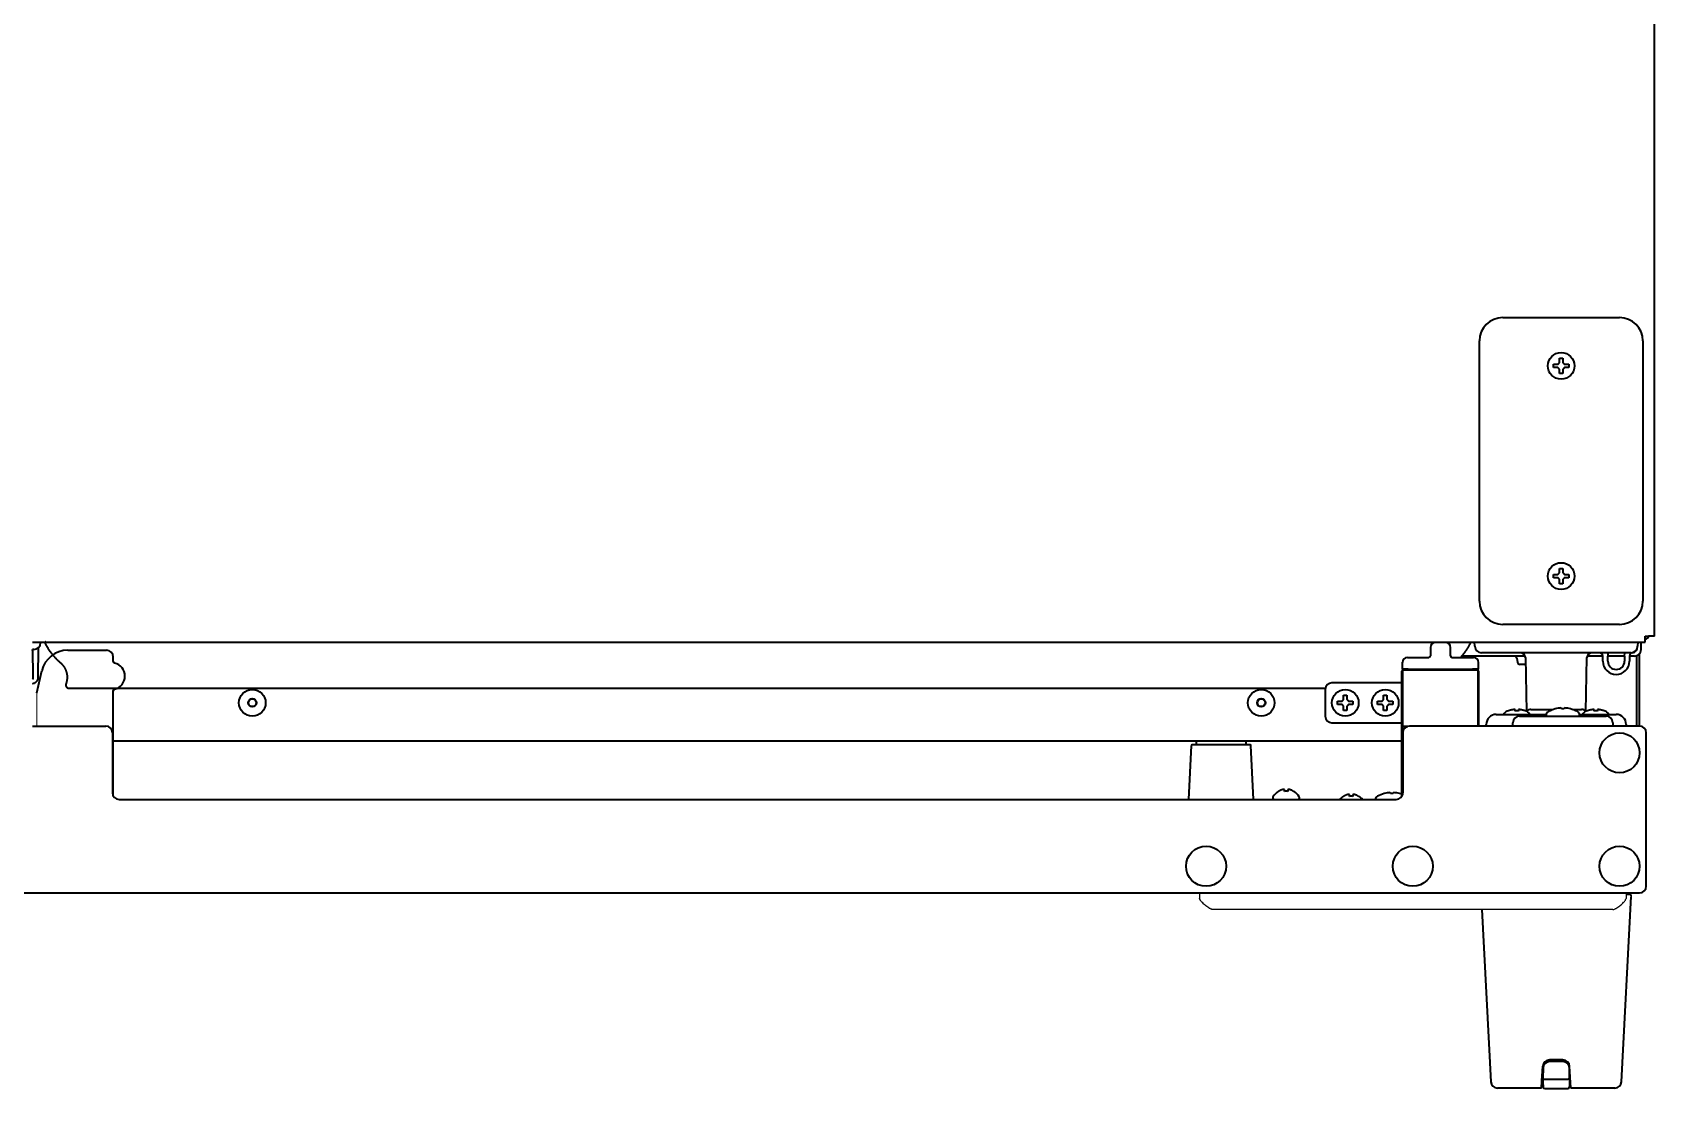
# Model space of a CAD drawing. Extents: x 6569 to 10251, y -294 to 3435.
# Drawn here: x 8585.6 to 9072.1, y 89.4 to 406 of the extents above; entities that cross this region are included whole.
import ezdxf

# ---------------------------------------------------------------- set-up
doc = ezdxf.new("R2010")
doc.units = 0
doc.header["$LTSCALE"] = 5
doc.layers.get('0').update_dxf_attribs({"linetype": 'CONTINUOUS', "lineweight": 0})
doc.layers.add('1', color=7, linetype='CONTINUOUS', true_color=0xffffff)
doc.layers.add('GEOM', color=7, linetype='CONTINUOUS')

msp = doc.modelspace()

# ---------------------------------------------------------------- linework, layer by layer
msp.add_line((8586.87, 208.03), (8586.87, 198.03))
at = {"layer": '1', "color": 7, "linetype": 'Continuous', "lineweight": 35}
for p, q in [((9072.06, 225.02), (9072.06, 1018.93)), ((9026.56, 320.53), (9061.57, 320.53)), ((9019.56, 235.52), (9019.56, 313.53)), ((9068.56, 313.53), (9068.56, 235.52)), ((9041.76, 306.03), (9041.76, 306.53)), ((9046.36, 306.53), (9046.36, 306.03)), ((9041.76, 305.53), (9041.76, 306.03)), ((9046.36, 306.03), (9046.36, 305.53)), ((9041.76, 243.03), (9041.76, 243.53)), ((9046.36, 243.53), (9046.36, 243.03)), ((9041.76, 242.53), (9041.76, 243.03)), ((9046.36, 243.03), (9046.36, 242.53)), ((9061.57, 228.53), (9026.56, 228.53)), ((9069.26, 225.02), (9070.26, 225.02)), ((9069.26, 223.22), (9069.26, 225.02)), ((9072.06, 225.02), (9070.26, 225.02)), ((8585.57, 223.22), (9069.26, 223.22)), ((8586.03, 221.03), (8585.61, 221.03)), ((8587.29, 221.47), (8587.21, 212.65)), ((8588.04, 223.22), (8588.03, 222.96)), ((8596.18, 220.78), (8607.81, 220.78)), ((9004.86, 221.66), (9004.86, 219.15)), ((9009.36, 223.15), (9006.36, 223.15)), ((9010.86, 219.15), (9010.86, 221.66)), ((9019.12, 219.03), (9014.12, 219.03)), ((9018.14, 221.96), (9018.09, 223.22)), ((9033.25, 219.03), (9019.12, 219.03)), ((9025.13, 220.03), (9020.14, 220.03)), ((9060, 220.03), (9025.13, 220.03)), ((9056.54, 219.03), (9051.88, 219.03)), ((9056.56, 217.46), (9056.54, 219.04)), ((9058.02, 220.03), (9058.04, 219.03)), ((9061.01, 219.03), (9058.04, 219.03)), ((9058.06, 217.48), (9058.04, 219.03)), ((9064.99, 220.03), (9060, 220.03)), ((9063.09, 219.03), (9061.01, 219.03)), ((9063.09, 219.03), (9063.06, 217.48)), ((9063.09, 219.03), (9063.11, 220.03)), ((9064.59, 219.04), (9064.56, 217.46)), ((9066.01, 219.03), (9064.59, 219.03)), ((9066.76, 198.03), (9066.76, 219.17)), ((9067.04, 223.22), (9066.99, 221.96)), ((9067.56, 198.03), (9067.56, 219.76)), ((9068.01, 220.99), (9068.05, 223.22)), ((8586.87, 208.03), (8588.38, 214.58)), ((8609.81, 217.41), (8609.81, 218.78)), ((8996.31, 177.06), (8996.31, 214.53)), ((8996.44, 214.53), (8996.44, 177.33)), ((8996.49, 215.15), (8996.49, 217.16)), ((8996.49, 215.15), (8996.63, 215.15)), ((8998.13, 215.15), (8996.63, 215.15)), ((9018.94, 214.78), (8996.69, 214.78)), ((8996.81, 215.03), (9001.31, 215.03)), ((8997.99, 218.65), (9004.36, 218.65)), ((8998.13, 215.15), (9017.6, 215.15)), ((9011.36, 218.65), (9017.74, 218.65)), ((9013.9, 215.03), (9018.81, 215.03)), ((9019, 215.13), (9017.5, 215.13)), ((9017.51, 215.03), (9017.51, 215.13)), ((9019.1, 215.15), (9017.6, 215.15)), ((9019, 215.13), (9019.19, 215.13)), ((9019.1, 215.15), (9019.24, 215.15)), ((9019.19, 215.13), (9019.19, 215.15)), ((9019.19, 198.03), (9019.19, 214.53)), ((9019.24, 215.15), (9019.24, 217.16)), ((9019.31, 214.53), (9019.31, 198.03)), ((9030.73, 218.41), (9030.96, 217.15)), ((9033.42, 216.53), (9031.69, 216.53)), ((9033.26, 216.53), (9033.43, 216.35)), ((9033.33, 218.59), (9033.67, 202.46)), ((9051.45, 202.46), (9051.79, 218.59)), ((8596.56, 209.39), (8633.56, 209.39)), ((8633.56, 209.39), (8972.56, 209.39)), ((8972.56, 209.39), (8973.35, 209.39)), ((8996.31, 211.02), (8975.31, 211.02)), ((8609.81, 177.06), (8609.81, 208.64)), ((8973.31, 209.02), (8973.31, 201.02)), ((8977.01, 205.02), (8977.01, 205.52)), ((8977.01, 204.52), (8977.01, 205.02)), ((8981.61, 205.52), (8981.61, 205.02)), ((8981.61, 205.02), (8981.61, 204.52)), ((8989.01, 205.02), (8989.01, 205.52)), ((8989.01, 204.52), (8989.01, 205.02)), ((8993.61, 205.52), (8993.61, 205.02)), ((8993.61, 205.02), (8993.61, 204.52)), ((9024.57, 201.53), (9029.57, 201.53)), ((9028.22, 202.62), (9028.22, 202.64)), ((9029.57, 201.53), (9039.58, 201.53)), ((9031.58, 201.03), (9057.55, 201.03)), ((9033.22, 202.64), (9033.22, 202.62)), ((9034.96, 203.03), (9041.59, 203.03)), ((9039.56, 201.32), (9039.56, 201.03)), ((9042.26, 203.22), (9042.26, 203.23)), ((9046.86, 203.22), (9046.86, 203.23)), ((9047.54, 203.03), (9050.17, 203.03)), ((9049.55, 201.53), (9055.56, 201.53)), ((9049.56, 201.03), (9049.56, 201.32)), ((9051.91, 202.62), (9051.91, 202.64)), ((9055.56, 201.53), (9060.56, 201.53)), ((9056.91, 202.64), (9056.91, 202.62)), ((8585.56, 198.03), (8607.56, 198.03)), ((8609.56, 196.03), (8609.56, 178.03)), ((8975.31, 199.02), (8996.31, 199.02)), ((8996.56, 196.03), (8996.56, 178.03)), ((8996.72, 198.03), (8996.74, 198.03)), ((8996.74, 198.03), (8997.49, 198.03)), ((9067.56, 198.03), (8998.56, 198.03)), ((9021.56, 198.03), (9021.57, 198.57)), ((9029.56, 198.03), (9029.58, 199.06)), ((9059.55, 199.06), (9059.56, 198.03)), ((9063.56, 198.57), (9063.56, 198.03)), ((9069.56, 150.03), (9069.56, 196.03)), ((8609.82, 193.61), (8996.31, 193.61)), ((8933.1, 192.19), (8932.32, 176.03)), ((8950.78, 192.43), (8933.35, 192.43)), ((8934.56, 193.61), (8934.56, 192.43)), ((8949.56, 192.43), (8949.56, 193.61)), ((8951.81, 176.03), (8951.03, 192.19)), ((8611.56, 176.03), (8994.56, 176.03)), ((8957.56, 176.63), (8957.56, 176.43)), ((8959.26, 178.47), (8959.26, 178.5)), ((8963.86, 178.5), (8963.86, 178.47)), ((8965.56, 176.43), (8965.56, 176.63)), ((8978.76, 176.97), (8978.76, 177)), ((8983.36, 177), (8983.36, 176.97)), ((8991.01, 177.82), (8991.01, 177.83)), ((8995.61, 177.82), (8995.61, 177.83)), ((8538.56, 148.03), (9067.56, 148.03)), ((9062.16, 91.42), (9065.08, 147)), ((9063.58, 147.63), (9064.58, 147.63)), ((9020.26, 143.03), (9022.97, 91.42)), ((9044.6, 97.98), (9040.52, 97.98)), ((9044.51, 97.48), (9040.62, 97.48)), ((9038.3, 91.64), (9038.53, 96.08)), ((9038.62, 95.51), (9038.56, 92.48)), ((9038.56, 92.46), (9038.56, 92.48)), ((9046.56, 92.48), (9046.51, 95.51)), ((9046.56, 92.48), (9046.56, 92.46)), ((9046.94, 89.53), (9046.6, 96.08)), ((9030.31, 89.53), (9024.96, 89.53)), ((9038.18, 89.53), (9030.31, 89.53)), ((9038.18, 89.53), (9038.3, 91.64)), ((9038.57, 92.43), (9038.56, 92.38)), ((9038.56, 92.36), (9038.56, 92.38)), ((9038.56, 92.36), (9038.58, 91.24)), ((9038.58, 91.24), (9038.61, 89.87)), ((9046.06, 92.13), (9039.06, 92.13)), ((9039.11, 89.38), (9046.02, 89.38)), ((9046.54, 91.24), (9046.52, 89.87)), ((9046.56, 92.36), (9046.54, 91.24)), ((9046.56, 92.38), (9046.56, 92.43)), ((9046.56, 92.38), (9046.56, 92.36)), ((9054.82, 89.53), (9046.94, 89.53)), ((9060.17, 89.53), (9054.82, 89.53))]:
    msp.add_line(p, q, dxfattribs=at)
for centre, radius in [((9044.06, 306.03), 4), ((9044.06, 243.03), 4), ((8651.51, 205.02), 4), ((8651.51, 205.02), 1.25), ((8651.51, 205.02), 1.15), ((8954.11, 205.02), 4), ((8954.11, 205.02), 1.25), ((8954.11, 205.02), 1.15), ((8979.31, 205.02), 4), ((8991.31, 205.02), 4), ((9061.56, 190.03), 6), ((8937.56, 156.03), 6), ((8999.56, 156.03), 6), ((9061.56, 156.03), 6)]:
    msp.add_circle(centre, radius, dxfattribs=at)
for centre, radius, start, end in [((9068.76, 225.83), 1, 300.0012, 306.6343), ((9068.76, 225.83), 1.8, 286.1284, 333.5232), ((8586.03, 223.03), 2, 270, 358), ((9020.14, 222.03), 2, 182, 270), ((9029.99, 218.28), 0.75, 10, 90), ((9031.84, 218.53), 1.5, 2.5, 90), ((9053.29, 218.53), 1.5, 90, 177.5), ((9055.54, 219.03), 1, 1, 90), ((9065.59, 219.03), 1, 101.5393, 179), ((9064.99, 222.03), 2, 270, 358), ((9064.99, 221.97), 2, 281.5393, 358), ((9066.01, 221.03), 2, 270, 359), ((8609.31, 213.03), 4, 282.8113, 77.1887), ((9031.69, 217.28), 0.75, 190, 270), ((9060.56, 217.53), 4, 181, 359), ((9060.56, 217.53), 2.5, 181, 359), ((8975.31, 209.02), 2, 90, 180), ((8975.31, 201.02), 2, 180, 270), ((9024.57, 198.53), 3, 90, 179.25), ((9028.22, 201.02), 1.5, 114.7199, 160.3661), ((9030.52, 196.03), 7, 109.1821, 114.7199), ((9031.58, 199.03), 2, 90, 179), ((9030.72, 195.46), 7.18, 86.0067, 93.9933), ((9030.92, 196.03), 7, 65.2801, 70.8179), ((9034.96, 201.53), 1.5, 90, 143.1881), ((9033.22, 201.02), 1.5, 19.6339, 65.2801), ((9040.81, 201.32), 1.25, 118.6021, 180), ((9044.56, 194.44), 9.08, 104.6676, 118.6021), ((9044.56, 194.44), 8.79, 87.391, 92.609), ((9044.56, 194.44), 9.08, 61.3979, 75.3324), ((9048.31, 201.32), 1.25, 0, 61.3979), ((9050.17, 201.53), 1.5, 36.8119, 90), ((9051.91, 201.02), 1.5, 114.7199, 160.3661), ((9054.21, 196.03), 7, 109.1821, 114.7199), ((9054.41, 195.46), 7.18, 86.0067, 93.9933), ((9054.61, 196.03), 7, 65.2801, 70.8179), ((9056.91, 201.02), 1.5, 19.6339, 65.2801), ((9057.55, 199.03), 2, 1, 90), ((9060.56, 198.53), 3, 0.75, 90), ((8607.56, 196.03), 2, 0, 90), ((8998.56, 196.03), 2, 90, 180), ((9067.56, 196.03), 2, 0, 90), ((8933.35, 192.18), 0.25, 90, 177.5), ((8950.78, 192.18), 0.25, 2.5, 90), ((8611.56, 178.03), 2, 180, 270), ((8957.96, 176.63), 0.4, 149.6988, 180), ((8957.96, 176.43), 0.4, 180, 270), ((8961.76, 174.41), 4.8, 121.3727, 149.6988), ((8961.37, 174.41), 4.8, 30.3012, 58.6273), ((8965.16, 176.43), 0.4, 270, 0), ((8965.16, 176.63), 0.4, 0, 30.3012), ((8981.26, 172.91), 4.8, 121.3727, 139.4581), ((8980.87, 172.91), 4.8, 40.5419, 58.6273), ((8989.56, 175.92), 1.25, 118.6021, 175.1381), ((8993.31, 169.04), 9.08, 104.6676, 118.6021), ((8993.31, 169.04), 8.79, 87.391, 92.609), ((8994.56, 178.03), 2, 270, 0), ((8993.31, 169.04), 9.08, 70.7144, 75.3324), ((9064.58, 147.13), 0.5, 357, 90), ((9064.58, 147.03), 0.5, 357, 5.2976), ((9067.56, 150.03), 2, 270, 0), ((9040.52, 95.98), 2, 90, 177), ((9040.62, 95.48), 2, 90, 179), ((9044.51, 95.48), 2, 1, 90), ((9044.6, 95.98), 2, 3, 90), ((9024.96, 91.53), 2, 183, 270), ((9039.11, 89.88), 0.5, 181, 270), ((9046.02, 89.88), 0.5, 270, 359), ((9060.17, 91.53), 2, 270, 357)]:
    msp.add_arc(centre, radius, start, end, dxfattribs=at)
for centre, major_axis, ratio, start_param, end_param in [((9026.57, 313.52), (-4.96, 4.96), 0.998783, -0.784789, 0.784789), ((9061.56, 313.52), (4.96, 4.96), 0.998783, 5.498396, 7.067974), ((9026.57, 235.53), (4.96, 4.96), 0.998783, 2.356803, 3.926382), ((9061.56, 235.53), (-4.96, 4.96), 0.998783, 2.356803, 3.926382), ((8583.31, -4.91), (2, 228.93), 0.008731, -0.316297, -0.16199), ((8596.18, 212.78), (-5.66, 5.66), 0.999924, -0.78536, 0.558565), ((8607.81, 218.78), (1.41, 1.41), 0.999924, 5.497825, 7.068545), ((9004.36, 219.15), (-0.354, 0.354), 0.999848, 2.35629, 3.926896), ((9006.36, 221.65), (-1.06, 1.06), 0.999848, -0.785303, 0.785303), ((9009.36, 221.65), (1.06, 1.06), 0.999848, 5.497882, 7.068488), ((9011.36, 219.15), (0.354, 0.354), 0.999848, 2.35629, 3.926896), ((8610.31, 217.41), (-0.488, 0.111), 0.99996, 0.223593, 1.570257), ((8610.31, 217.41), (0.111, 0.488), 0.99996, 1.794388, 3.141593), ((8996.81, 214.53), (-0.354, 0.354), 0.999924, -0.78536, 0.78536), ((8996.69, 214.53), (-0.177, 0.177), 0.999695, -0.785246, 0.785246), ((8997.99, 217.15), (-1.06, 1.06), 0.999848, -0.785303, 0.785303), ((9017.74, 217.15), (1.06, 1.06), 0.999848, 5.497882, 7.068488), ((9018.81, 214.53), (0.354, 0.354), 0.999924, 5.497825, 7.068545), ((9018.94, 214.53), (0.177, 0.177), 0.999695, 5.497939, 7.068431), ((8585.21, 212.65), (0.622, 0), 0.999962, -0.966563, 0.017944), ((8610.31, 208.64), (-0.111, 0.488), 0.99996, 0.000009, 1.347213), ((9044.49, 194.44), (0, 9.06), 0.993151, 0.058074, 0.249579), ((9043.9, 194.44), (0, 9.06), 0.116841, -0.249579, -0.058074), ((9045.23, 194.44), (0, 9.06), 0.116841, 0.058074, 0.249579), ((9044.64, 194.44), (0, 9.06), 0.993151, -0.249579, -0.058074), ((8993.24, 169.04), (0, 9.06), 0.993151, 0.058074, 0.249579), ((8992.65, 169.04), (0, 9.06), 0.116841, -0.249579, -0.058074), ((8993.98, 169.04), (0, 9.06), 0.116841, 0.058074, 0.249579), ((8993.39, 169.04), (0, 9.06), 0.993151, -0.249579, -0.058074)]:
    msp.add_ellipse(centre, major_axis=major_axis, ratio=ratio, start_param=start_param, end_param=end_param, dxfattribs=at)
for points, knots in [([(9041.76, 306.53), (9041.97, 306.53), (9042.18, 306.53), (9042.5, 306.53), (9042.61, 306.53), (9042.84, 306.53), (9042.95, 306.53), (9043.06, 306.53)], [0, 0, 0, 0, 0.5, 0.5, 0.75, 0.75, 1, 1, 1, 1]), ([(9044.56, 308.33), (9044.56, 308.12), (9044.56, 307.91), (9044.56, 307.59), (9044.56, 307.48), (9044.56, 307.25), (9044.56, 307.14), (9044.56, 307.03)], [0, 0, 0, 0, 0.5, 0.5, 0.75, 0.75, 1, 1, 1, 1]), ([(9043.56, 303.73), (9043.56, 303.93), (9043.56, 304.14), (9043.56, 304.46), (9043.56, 304.57), (9043.56, 304.8), (9043.56, 304.91), (9043.56, 305.03)], [0, 0, 0, 0, 0.5, 0.5, 0.75, 0.75, 1, 1, 1, 1]), ([(9046.36, 305.53), (9046.16, 305.53), (9045.95, 305.53), (9045.63, 305.53), (9045.52, 305.53), (9045.29, 305.53), (9045.18, 305.53), (9045.06, 305.53)], [0, 0, 0, 0, 0.5, 0.5, 0.75, 0.75, 1, 1, 1, 1]), ([(9041.76, 243.53), (9041.97, 243.53), (9042.18, 243.53), (9042.5, 243.53), (9042.61, 243.53), (9042.84, 243.53), (9042.95, 243.53), (9043.06, 243.53)], [0, 0, 0, 0, 0.5, 0.5, 0.75, 0.75, 1, 1, 1, 1]), ([(9044.56, 245.33), (9044.56, 245.12), (9044.56, 244.91), (9044.56, 244.59), (9044.56, 244.48), (9044.56, 244.25), (9044.56, 244.14), (9044.56, 244.03)], [0, 0, 0, 0, 0.5, 0.5, 0.75, 0.75, 1, 1, 1, 1]), ([(9043.56, 240.73), (9043.56, 240.93), (9043.56, 241.14), (9043.56, 241.46), (9043.56, 241.57), (9043.56, 241.8), (9043.56, 241.91), (9043.56, 242.03)], [0, 0, 0, 0, 0.5, 0.5, 0.75, 0.75, 1, 1, 1, 1]), ([(9046.36, 242.53), (9046.16, 242.53), (9045.95, 242.53), (9045.63, 242.53), (9045.52, 242.53), (9045.29, 242.53), (9045.18, 242.53), (9045.06, 242.53)], [0, 0, 0, 0, 0.5, 0.5, 0.75, 0.75, 1, 1, 1, 1]), ([(8587.21, 212.65), (8587.21, 212.65), (8587.21, 212.65), (8587.21, 212.65), (8587.21, 212.65), (8587.21, 212.65), (8587.21, 212.65), (8587.21, 212.65), (8587.21, 212.65), (8587.21, 212.65), (8587.21, 212.65), (8587.21, 212.64), (8587.21, 212.64), (8587.21, 212.63), (8587.21, 212.63), (8587.21, 212.61), (8587.21, 212.6), (8587.21, 212.57), (8587.21, 212.55), (8587.2, 212.49), (8587.2, 212.45), (8587.19, 212.37), (8587.18, 212.33), (8587.17, 212.26), (8587.15, 212.18), (8587.13, 212.1), (8587.11, 212.04), (8587.1, 212.03), (8587.09, 211.99), (8587.08, 211.97), (8587.05, 211.88), (8586.98, 211.73), (8586.9, 211.6), (8586.83, 211.5), (8586.81, 211.47), (8586.76, 211.41), (8586.74, 211.37), (8586.66, 211.29), (8586.54, 211.17), (8586.41, 211.06), (8586.32, 211.01), (8586.29, 210.99), (8586.27, 210.98), (8586.22, 210.94), (8586.19, 210.92), (8586.08, 210.87), (8585.94, 210.8), (8585.79, 210.75), (8585.69, 210.73), (8585.67, 210.72), (8585.63, 210.72), (8585.61, 210.71), (8585.58, 210.7), (8585.57, 210.7)], [0, 0, 0, 0, 0.000084, 0.000084, 0.000168, 0.000336, 0.000672, 0.000672, 0.001345, 0.001345, 0.002689, 0.002689, 0.005378, 0.005378, 0.010757, 0.010757, 0.021514, 0.021514, 0.043027, 0.043027, 0.086055, 0.086055, 0.129082, 0.129082, 0.17211, 0.215137, 0.215137, 0.236651, 0.236651, 0.258165, 0.258165, 0.34422, 0.430275, 0.430275, 0.473302, 0.473302, 0.51633, 0.51633, 0.602385, 0.68844, 0.709953, 0.709953, 0.731467, 0.731467, 0.774494, 0.774494, 0.860549, 0.946604, 0.946604, 0.968118, 0.968118, 0.989632, 1, 1, 1, 1]), ([(8609.81, 208.64), (8609.81, 208.67), (8609.82, 208.72), (8609.83, 208.78), (8609.85, 208.83), (8609.86, 208.86), (8609.89, 208.9), (8609.91, 208.93), (8609.94, 208.97), (8609.96, 208.99), (8610, 209.03), (8610.02, 209.05), (8610.07, 209.08), (8610.1, 209.09), (8610.14, 209.11), (8610.15, 209.11), (8610.18, 209.12), (8610.19, 209.12), (8610.2, 209.13)], [0, 0, 0, 0, 0.125, 0.25, 0.25, 0.375, 0.375, 0.5, 0.5, 0.625, 0.625, 0.75, 0.75, 0.875, 0.875, 0.9375, 0.9375, 1, 1, 1, 1]), ([(8977.01, 205.52), (8977.22, 205.52), (8977.43, 205.52), (8977.75, 205.52), (8977.86, 205.52), (8978.09, 205.52), (8978.2, 205.52), (8978.31, 205.52)], [0, 0, 0, 0, 0.5, 0.5, 0.75, 0.75, 1, 1, 1, 1]), ([(8979.81, 207.32), (8979.81, 207.12), (8979.81, 206.91), (8979.81, 206.58), (8979.81, 206.47), (8979.81, 206.25), (8979.81, 206.13), (8979.81, 206.02)], [0, 0, 0, 0, 0.5, 0.5, 0.75, 0.75, 1, 1, 1, 1]), ([(8981.61, 204.52), (8981.41, 204.52), (8981.2, 204.52), (8980.88, 204.52), (8980.77, 204.52), (8980.54, 204.52), (8980.43, 204.52), (8980.31, 204.52)], [0, 0, 0, 0, 0.5, 0.5, 0.75, 0.75, 1, 1, 1, 1]), ([(8989.01, 205.52), (8989.22, 205.52), (8989.43, 205.52), (8989.75, 205.52), (8989.86, 205.52), (8990.09, 205.52), (8990.2, 205.52), (8990.31, 205.52)], [0, 0, 0, 0, 0.5, 0.5, 0.75, 0.75, 1, 1, 1, 1]), ([(8991.81, 207.32), (8991.81, 207.12), (8991.81, 206.91), (8991.81, 206.58), (8991.81, 206.47), (8991.81, 206.25), (8991.81, 206.13), (8991.81, 206.02)], [0, 0, 0, 0, 0.5, 0.5, 0.75, 0.75, 1, 1, 1, 1]), ([(8993.61, 204.52), (8993.41, 204.52), (8993.2, 204.52), (8992.88, 204.52), (8992.77, 204.52), (8992.54, 204.52), (8992.43, 204.52), (8992.31, 204.52)], [0, 0, 0, 0, 0.5, 0.5, 0.75, 0.75, 1, 1, 1, 1]), ([(8978.81, 202.72), (8978.81, 202.92), (8978.81, 203.13), (8978.81, 203.46), (8978.81, 203.57), (8978.81, 203.79), (8978.81, 203.9), (8978.81, 204.02)], [0, 0, 0, 0, 0.5, 0.5, 0.75, 0.75, 1, 1, 1, 1]), ([(8990.81, 202.72), (8990.81, 202.92), (8990.81, 203.13), (8990.81, 203.46), (8990.81, 203.57), (8990.81, 203.79), (8990.81, 203.9), (8990.81, 204.02)], [0, 0, 0, 0, 0.5, 0.5, 0.75, 0.75, 1, 1, 1, 1]), ([(8997.49, 198.03), (8997.54, 198.03), (8997.64, 198.02), (8997.81, 197.98), (8997.95, 197.95), (8998.02, 197.92), (8998.03, 197.92)], [0, 0, 0, 0, 0.32263, 0.645259, 0.967889, 1, 1, 1, 1]), ([(8961.06, 178.47), (8961.06, 178.6), (8961.06, 178.7), (8961.06, 178.84), (8961.06, 178.88), (8961.06, 178.96), (8961.06, 178.99), (8961.06, 179.02)], [0, 0, 0, 0, 0.5, 0.5, 0.75, 0.75, 1, 1, 1, 1]), ([(8963.86, 178.47), (8963.66, 178.6), (8963.45, 178.7), (8963.13, 178.84), (8963.02, 178.88), (8962.79, 178.96), (8962.68, 178.99), (8962.56, 179.02)], [0, 0, 0, 0, 0.5, 0.5, 0.75, 0.75, 1, 1, 1, 1]), ([(8980.56, 176.97), (8980.56, 177.1), (8980.56, 177.2), (8980.56, 177.34), (8980.56, 177.38), (8980.56, 177.46), (8980.56, 177.49), (8980.56, 177.52)], [0, 0, 0, 0, 0.5, 0.5, 0.75, 0.75, 1, 1, 1, 1]), ([(8983.36, 176.97), (8983.16, 177.1), (8982.95, 177.2), (8982.63, 177.34), (8982.52, 177.38), (8982.29, 177.46), (8982.18, 177.49), (8982.06, 177.52)], [0, 0, 0, 0, 0.5, 0.5, 0.75, 0.75, 1, 1, 1, 1]), ([(9038.56, 92.46), (9038.56, 92.44), (9038.57, 92.43), (9038.57, 92.41), (9038.57, 92.4), (9038.57, 92.39), (9038.57, 92.39), (9038.57, 92.38), (9038.58, 92.37), (9038.58, 92.37)], [0, 0, 0, 0, 0.381098, 0.381098, 0.571646, 0.571646, 0.762195, 0.762195, 1, 1, 1, 1]), ([(9038.56, 92.36), (9038.56, 92.34), (9038.57, 92.33), (9038.57, 92.31), (9038.57, 92.3), (9038.57, 92.29), (9038.57, 92.29), (9038.57, 92.27), (9038.58, 92.26), (9038.59, 92.25), (9038.59, 92.24), (9038.61, 92.22), (9038.62, 92.22), (9038.65, 92.2), (9038.66, 92.2), (9038.68, 92.19), (9038.69, 92.19), (9038.72, 92.18), (9038.75, 92.17), (9038.79, 92.17), (9038.81, 92.16), (9038.84, 92.16), (9038.87, 92.15), (9038.9, 92.15), (9038.93, 92.14), (9038.95, 92.14), (9039, 92.14), (9039.03, 92.13), (9039.06, 92.13)], [0, 0, 0, 0, 0.0625, 0.0625, 0.09375, 0.09375, 0.125, 0.125, 0.1875, 0.1875, 0.25, 0.25, 0.375, 0.375, 0.4375, 0.4375, 0.5, 0.5, 0.625, 0.625, 0.6875, 0.6875, 0.75, 0.8125, 0.8125, 0.875, 0.875, 1, 1, 1, 1]), ([(9046.56, 92.36), (9046.56, 92.34), (9046.56, 92.33), (9046.56, 92.31), (9046.56, 92.3), (9046.56, 92.29), (9046.56, 92.29), (9046.55, 92.27), (9046.55, 92.26), (9046.54, 92.25), (9046.54, 92.24), (9046.52, 92.22), (9046.51, 92.22), (9046.48, 92.2), (9046.47, 92.2), (9046.45, 92.19), (9046.44, 92.19), (9046.4, 92.18), (9046.38, 92.17), (9046.34, 92.17), (9046.32, 92.16), (9046.29, 92.16), (9046.26, 92.15), (9046.23, 92.15), (9046.2, 92.14), (9046.18, 92.14), (9046.15, 92.14), (9046.13, 92.14), (9046.1, 92.13), (9046.08, 92.13), (9046.06, 92.13)], [0, 0, 0, 0, 0.0625, 0.0625, 0.09375, 0.09375, 0.125, 0.125, 0.1875, 0.1875, 0.25, 0.25, 0.375, 0.375, 0.4375, 0.4375, 0.5, 0.5, 0.625, 0.625, 0.6875, 0.6875, 0.75, 0.8125, 0.8125, 0.875, 0.875, 0.9375, 0.9375, 1, 1, 1, 1])]:
    msp.add_open_spline(points, degree=3, knots=knots, dxfattribs=at)
for points in [[(9043.06, 306.53), (9043.09, 306.55), (9043.14, 306.6), (9043.21, 306.67), (9043.28, 306.74), (9043.35, 306.81), (9043.42, 306.88), (9043.49, 306.95), (9043.54, 307), (9043.56, 307.03)], [(9043.56, 307.03), (9043.56, 307.08), (9043.56, 307.19), (9043.56, 307.35), (9043.56, 307.51), (9043.56, 307.66), (9043.56, 307.82), (9043.56, 307.97), (9043.56, 308.14), (9043.56, 308.26), (9043.56, 308.33)], [(9043.56, 308.33), (9043.73, 308.33), (9044.06, 308.33), (9044.4, 308.33), (9044.56, 308.33)], [(9044.56, 307.03), (9044.59, 307), (9044.64, 306.95), (9044.72, 306.88), (9044.79, 306.8), (9044.86, 306.73), (9044.93, 306.66), (9045, 306.6), (9045.04, 306.55), (9045.06, 306.53)], [(9045.06, 306.53), (9045.12, 306.53), (9045.23, 306.53), (9045.39, 306.53), (9045.55, 306.53), (9045.7, 306.53), (9045.85, 306.53), (9046.01, 306.53), (9046.18, 306.53), (9046.3, 306.53), (9046.36, 306.53)], [(9043.06, 305.53), (9043.01, 305.53), (9042.9, 305.53), (9042.74, 305.53), (9042.58, 305.53), (9042.43, 305.53), (9042.27, 305.53), (9042.12, 305.53), (9041.95, 305.53), (9041.83, 305.53), (9041.76, 305.53)], [(9043.56, 305.03), (9043.54, 305.05), (9043.49, 305.1), (9043.41, 305.18), (9043.34, 305.25), (9043.27, 305.32), (9043.2, 305.39), (9043.13, 305.46), (9043.09, 305.5), (9043.06, 305.53)], [(9044.56, 303.73), (9044.4, 303.73), (9044.06, 303.73), (9043.73, 303.73), (9043.56, 303.73)], [(9045.06, 305.53), (9045.04, 305.5), (9044.99, 305.45), (9044.92, 305.38), (9044.85, 305.31), (9044.78, 305.24), (9044.71, 305.17), (9044.64, 305.1), (9044.59, 305.05), (9044.56, 305.03)], [(9044.56, 305.03), (9044.56, 304.97), (9044.56, 304.86), (9044.56, 304.7), (9044.56, 304.54), (9044.56, 304.39), (9044.56, 304.24), (9044.56, 304.08), (9044.56, 303.91), (9044.56, 303.79), (9044.56, 303.73)], [(9043.06, 243.53), (9043.09, 243.55), (9043.14, 243.6), (9043.21, 243.67), (9043.28, 243.74), (9043.35, 243.81), (9043.42, 243.88), (9043.49, 243.95), (9043.54, 244), (9043.56, 244.03)], [(9043.56, 245.33), (9043.73, 245.33), (9044.06, 245.33), (9044.4, 245.33), (9044.56, 245.33)], [(9043.56, 244.03), (9043.56, 244.08), (9043.56, 244.19), (9043.56, 244.35), (9043.56, 244.51), (9043.56, 244.66), (9043.56, 244.82), (9043.56, 244.97), (9043.56, 245.14), (9043.56, 245.26), (9043.56, 245.33)], [(9044.56, 244.03), (9044.59, 244), (9044.64, 243.95), (9044.72, 243.88), (9044.79, 243.8), (9044.86, 243.73), (9044.93, 243.66), (9045, 243.6), (9045.04, 243.55), (9045.06, 243.53)], [(9045.06, 243.53), (9045.12, 243.53), (9045.23, 243.53), (9045.39, 243.53), (9045.55, 243.53), (9045.7, 243.53), (9045.85, 243.53), (9046.01, 243.53), (9046.18, 243.53), (9046.3, 243.53), (9046.36, 243.53)], [(9043.06, 242.53), (9043.01, 242.53), (9042.9, 242.53), (9042.74, 242.53), (9042.58, 242.53), (9042.43, 242.53), (9042.27, 242.53), (9042.12, 242.53), (9041.95, 242.53), (9041.83, 242.53), (9041.76, 242.53)], [(9043.56, 242.03), (9043.54, 242.05), (9043.49, 242.1), (9043.41, 242.18), (9043.34, 242.25), (9043.27, 242.32), (9043.2, 242.39), (9043.13, 242.46), (9043.09, 242.5), (9043.06, 242.53)], [(9044.56, 240.73), (9044.4, 240.73), (9044.06, 240.73), (9043.73, 240.73), (9043.56, 240.73)], [(9045.06, 242.53), (9045.04, 242.5), (9044.99, 242.45), (9044.92, 242.38), (9044.85, 242.31), (9044.78, 242.24), (9044.71, 242.17), (9044.64, 242.1), (9044.59, 242.05), (9044.56, 242.03)], [(9044.56, 242.03), (9044.56, 241.97), (9044.56, 241.86), (9044.56, 241.7), (9044.56, 241.54), (9044.56, 241.39), (9044.56, 241.24), (9044.56, 241.08), (9044.56, 240.91), (9044.56, 240.79), (9044.56, 240.73)], [(8978.31, 204.52), (8978.26, 204.52), (8978.15, 204.52), (8977.99, 204.52), (8977.83, 204.52), (8977.68, 204.52), (8977.52, 204.52), (8977.37, 204.52), (8977.2, 204.52), (8977.08, 204.52), (8977.01, 204.52)], [(8978.31, 205.52), (8978.34, 205.54), (8978.39, 205.59), (8978.46, 205.66), (8978.53, 205.73), (8978.6, 205.8), (8978.67, 205.88), (8978.74, 205.95), (8978.79, 205.99), (8978.81, 206.02)], [(8978.81, 204.02), (8978.79, 204.04), (8978.74, 204.1), (8978.66, 204.17), (8978.59, 204.24), (8978.52, 204.31), (8978.45, 204.38), (8978.38, 204.45), (8978.34, 204.5), (8978.31, 204.52)], [(8978.81, 206.02), (8978.81, 206.07), (8978.81, 206.18), (8978.81, 206.34), (8978.81, 206.5), (8978.81, 206.66), (8978.81, 206.81), (8978.81, 206.96), (8978.81, 207.13), (8978.81, 207.25), (8978.81, 207.32)], [(8978.81, 207.32), (8978.98, 207.32), (8979.31, 207.32), (8979.65, 207.32), (8979.81, 207.32)], [(8979.81, 206.02), (8979.84, 205.99), (8979.89, 205.94), (8979.97, 205.87), (8980.04, 205.8), (8980.11, 205.73), (8980.18, 205.66), (8980.25, 205.59), (8980.29, 205.54), (8980.31, 205.52)], [(8980.31, 204.52), (8980.29, 204.49), (8980.24, 204.45), (8980.17, 204.38), (8980.1, 204.3), (8980.03, 204.23), (8979.96, 204.16), (8979.89, 204.09), (8979.84, 204.04), (8979.81, 204.02)], [(8980.31, 205.52), (8980.37, 205.52), (8980.48, 205.52), (8980.64, 205.52), (8980.8, 205.52), (8980.95, 205.52), (8981.1, 205.52), (8981.26, 205.52), (8981.43, 205.52), (8981.55, 205.52), (8981.61, 205.52)], [(8990.31, 204.52), (8990.26, 204.52), (8990.15, 204.52), (8989.99, 204.52), (8989.83, 204.52), (8989.68, 204.52), (8989.52, 204.52), (8989.37, 204.52), (8989.2, 204.52), (8989.08, 204.52), (8989.01, 204.52)], [(8990.31, 205.52), (8990.34, 205.54), (8990.39, 205.59), (8990.46, 205.66), (8990.53, 205.73), (8990.6, 205.8), (8990.67, 205.88), (8990.74, 205.95), (8990.79, 205.99), (8990.81, 206.02)], [(8990.81, 204.02), (8990.79, 204.04), (8990.74, 204.1), (8990.66, 204.17), (8990.59, 204.24), (8990.52, 204.31), (8990.45, 204.38), (8990.38, 204.45), (8990.34, 204.5), (8990.31, 204.52)], [(8990.81, 206.02), (8990.81, 206.07), (8990.81, 206.18), (8990.81, 206.34), (8990.81, 206.5), (8990.81, 206.66), (8990.81, 206.81), (8990.81, 206.96), (8990.81, 207.13), (8990.81, 207.25), (8990.81, 207.32)], [(8990.81, 207.32), (8990.98, 207.32), (8991.31, 207.32), (8991.65, 207.32), (8991.81, 207.32)], [(8991.81, 206.02), (8991.84, 205.99), (8991.89, 205.94), (8991.97, 205.87), (8992.04, 205.8), (8992.11, 205.73), (8992.18, 205.66), (8992.25, 205.59), (8992.29, 205.54), (8992.31, 205.52)], [(8992.31, 204.52), (8992.29, 204.49), (8992.24, 204.45), (8992.17, 204.38), (8992.1, 204.3), (8992.03, 204.23), (8991.96, 204.16), (8991.89, 204.09), (8991.84, 204.04), (8991.81, 204.02)], [(8992.31, 205.52), (8992.37, 205.52), (8992.48, 205.52), (8992.64, 205.52), (8992.8, 205.52), (8992.95, 205.52), (8993.1, 205.52), (8993.26, 205.52), (8993.43, 205.52), (8993.55, 205.52), (8993.61, 205.52)], [(8979.81, 202.72), (8979.65, 202.72), (8979.31, 202.72), (8978.98, 202.72), (8978.81, 202.72)], [(8979.81, 204.02), (8979.81, 203.96), (8979.81, 203.86), (8979.81, 203.69), (8979.81, 203.54), (8979.81, 203.38), (8979.81, 203.23), (8979.81, 203.07), (8979.81, 202.91), (8979.81, 202.78), (8979.81, 202.72)], [(8991.81, 202.72), (8991.65, 202.72), (8991.31, 202.72), (8990.98, 202.72), (8990.81, 202.72)], [(8991.81, 204.02), (8991.81, 203.96), (8991.81, 203.86), (8991.81, 203.69), (8991.81, 203.54), (8991.81, 203.38), (8991.81, 203.23), (8991.81, 203.07), (8991.81, 202.91), (8991.81, 202.78), (8991.81, 202.72)], [(9029.72, 202.97), (9029.66, 202.96), (9029.53, 202.94), (9029.33, 202.91), (9029.14, 202.87), (9028.95, 202.83), (9028.77, 202.79), (9028.58, 202.74), (9028.4, 202.68), (9028.28, 202.64), (9028.22, 202.62)], [(9030.22, 202.97), (9030.19, 202.97), (9030.14, 202.97), (9030.07, 202.97), (9030, 202.97), (9029.93, 202.97), (9029.86, 202.97), (9029.79, 202.97), (9029.74, 202.97), (9029.72, 202.97)], [(9030.22, 202.62), (9030.22, 202.64), (9030.22, 202.68), (9030.22, 202.74), (9030.22, 202.79), (9030.22, 202.83), (9030.22, 202.87), (9030.22, 202.91), (9030.22, 202.94), (9030.22, 202.96), (9030.22, 202.97)], [(9030.22, 202.52), (9030.22, 202.54), (9030.22, 202.58), (9030.22, 202.64), (9030.22, 202.69), (9030.22, 202.73), (9030.22, 202.77), (9030.22, 202.81), (9030.22, 202.84), (9030.22, 202.86), (9030.22, 202.87)], [(9031.72, 202.97), (9031.7, 202.97), (9031.65, 202.97), (9031.58, 202.97), (9031.51, 202.97), (9031.44, 202.97), (9031.37, 202.97), (9031.29, 202.97), (9031.24, 202.97), (9031.22, 202.97)], [(9031.22, 202.97), (9031.22, 202.96), (9031.22, 202.94), (9031.22, 202.91), (9031.22, 202.87), (9031.22, 202.83), (9031.22, 202.79), (9031.22, 202.74), (9031.22, 202.68), (9031.22, 202.64), (9031.22, 202.62)], [(9031.22, 202.87), (9031.22, 202.86), (9031.22, 202.84), (9031.22, 202.81), (9031.22, 202.77), (9031.22, 202.73), (9031.22, 202.69), (9031.22, 202.64), (9031.22, 202.58), (9031.22, 202.54), (9031.22, 202.52)], [(9033.22, 202.62), (9033.16, 202.64), (9033.04, 202.68), (9032.86, 202.74), (9032.67, 202.79), (9032.49, 202.83), (9032.3, 202.87), (9032.11, 202.91), (9031.91, 202.94), (9031.78, 202.96), (9031.72, 202.97)], [(9053.41, 202.97), (9053.34, 202.96), (9053.22, 202.94), (9053.02, 202.91), (9052.83, 202.87), (9052.64, 202.83), (9052.46, 202.79), (9052.27, 202.74), (9052.09, 202.68), (9051.97, 202.64), (9051.91, 202.62)], [(9053.91, 202.97), (9053.88, 202.97), (9053.83, 202.97), (9053.76, 202.97), (9053.68, 202.97), (9053.62, 202.97), (9053.55, 202.97), (9053.48, 202.97), (9053.43, 202.97), (9053.41, 202.97)], [(9053.91, 202.62), (9053.91, 202.64), (9053.91, 202.68), (9053.91, 202.74), (9053.91, 202.79), (9053.91, 202.83), (9053.91, 202.87), (9053.91, 202.91), (9053.91, 202.94), (9053.91, 202.96), (9053.91, 202.97)], [(9053.91, 202.52), (9053.91, 202.54), (9053.91, 202.58), (9053.91, 202.64), (9053.91, 202.69), (9053.91, 202.73), (9053.91, 202.77), (9053.91, 202.81), (9053.91, 202.84), (9053.91, 202.86), (9053.91, 202.87)], [(9055.41, 202.97), (9055.38, 202.97), (9055.34, 202.97), (9055.27, 202.97), (9055.2, 202.97), (9055.12, 202.97), (9055.05, 202.97), (9054.98, 202.97), (9054.93, 202.97), (9054.91, 202.97)], [(9054.91, 202.97), (9054.91, 202.96), (9054.91, 202.94), (9054.91, 202.91), (9054.91, 202.87), (9054.91, 202.83), (9054.91, 202.79), (9054.91, 202.74), (9054.91, 202.68), (9054.91, 202.64), (9054.91, 202.62)], [(9054.91, 202.87), (9054.91, 202.86), (9054.91, 202.84), (9054.91, 202.81), (9054.91, 202.77), (9054.91, 202.73), (9054.91, 202.69), (9054.91, 202.64), (9054.91, 202.58), (9054.91, 202.54), (9054.91, 202.52)], [(9056.91, 202.62), (9056.85, 202.64), (9056.73, 202.68), (9056.54, 202.74), (9056.36, 202.79), (9056.17, 202.83), (9055.99, 202.87), (9055.79, 202.91), (9055.6, 202.94), (9055.47, 202.96), (9055.41, 202.97)], [(8996.46, 197.78), (8996.46, 197.8), (8996.47, 197.86), (8996.51, 197.93), (8996.57, 197.98), (8996.64, 198.02), (8996.7, 198.03), (8996.72, 198.03)], [(8960.56, 179.02), (8960.51, 179.01), (8960.4, 178.98), (8960.24, 178.93), (8960.08, 178.87), (8959.93, 178.81), (8959.77, 178.74), (8959.62, 178.67), (8959.45, 178.58), (8959.33, 178.51), (8959.26, 178.47)], [(8961.06, 179.02), (8961.04, 179.03), (8960.99, 179.03), (8960.91, 179.04), (8960.84, 179.04), (8960.77, 179.04), (8960.7, 179.04), (8960.63, 179.03), (8960.59, 179.02), (8960.56, 179.02)], [(8962.06, 178.47), (8961.9, 178.49), (8961.56, 178.52), (8961.23, 178.49), (8961.06, 178.47)], [(8962.56, 179.02), (8962.54, 179.02), (8962.49, 179.03), (8962.42, 179.04), (8962.35, 179.04), (8962.28, 179.04), (8962.21, 179.04), (8962.14, 179.03), (8962.09, 179.02), (8962.06, 179.02)], [(8962.06, 179.02), (8962.06, 179.01), (8962.06, 178.98), (8962.06, 178.93), (8962.06, 178.87), (8962.06, 178.81), (8962.06, 178.74), (8962.06, 178.67), (8962.06, 178.58), (8962.06, 178.51), (8962.06, 178.47)], [(8980.06, 177.52), (8980.01, 177.51), (8979.9, 177.48), (8979.74, 177.43), (8979.58, 177.37), (8979.43, 177.31), (8979.27, 177.24), (8979.12, 177.17), (8978.95, 177.08), (8978.83, 177.01), (8978.76, 176.97)], [(8980.56, 177.52), (8980.54, 177.53), (8980.49, 177.53), (8980.41, 177.54), (8980.34, 177.54), (8980.27, 177.54), (8980.2, 177.54), (8980.13, 177.53), (8980.09, 177.52), (8980.06, 177.52)], [(8981.56, 176.97), (8981.4, 176.99), (8981.06, 177.02), (8980.73, 176.99), (8980.56, 176.97)], [(8982.06, 177.52), (8982.04, 177.52), (8981.99, 177.53), (8981.92, 177.54), (8981.85, 177.54), (8981.78, 177.54), (8981.71, 177.54), (8981.64, 177.53), (8981.59, 177.52), (8981.56, 177.52)], [(8981.56, 177.52), (8981.56, 177.51), (8981.56, 177.48), (8981.56, 177.43), (8981.56, 177.37), (8981.56, 177.31), (8981.56, 177.24), (8981.56, 177.17), (8981.56, 177.08), (8981.56, 177.01), (8981.56, 176.97)]]:
    msp.add_open_spline(points, degree=3, dxfattribs=at)
for points, weights, knots in [([(8589.49, 223.37), (8589.49, 223.36), (8589.48, 223.36), (8589.48, 223.36), (8589.39, 223.25), (8589.32, 223.1), (8589.34, 222.93), (8590.25, 221.11), (8591.33, 219.56), (8592.61, 218.16), (8594.06, 216.96)], [0.540682030403, 0.540691538072, 0.540698049593, 0.54070139398, 0.54070139398, 0.529985887725, 0.54070139398, 0.534816719201, 0.532855160942, 0.534816719201, 0.54070139398], [0, 0, 0, 0, 0, 0.001233, 0.001233, 0.001233, 0.071038, 0.071038, 0.071038, 1, 1, 1, 1, 1]), ([(9016.73, 223.22), (9016.78, 223.12), (9016.79, 223.01), (9016.77, 222.89), (9016.16, 221.67), (9015.49, 220.6), (9014.72, 219.59), (9013.86, 218.65)], [0.538139450332, 0.536044752796, 0.535043137864, 0.540588151219, 0.53661432731, 0.534522418626, 0.534138955449, 0.535504850818], [0.0204532, 0.0204532, 0.0204532, 0.0204532, 0.0204532, 0.0710379, 0.0710379, 0.0710379, 0.6949039, 0.6949039, 0.6949039, 0.6949039, 0.6949039]), ([(8595.67, 210.83), (8595.52, 210.52), (8595.47, 210.05), (8595.77, 209.69), (8596.18, 209.46), (8596.3, 209.41), (8596.44, 209.39), (8596.57, 209.39)], [0.54070139398, 0.54070139398, 0.513911526396, 0.54070139398, 0.54070139398, 0.537386695058, 0.534255154627, 0.532343872371], [0, 0, 0, 0, 0, 0.739781, 0.739781, 0.739781, 1, 1, 1, 1, 1])]:
    msp.add_rational_spline(points, weights, degree=4, knots=knots, dxfattribs=at)
msp.add_rational_spline([(8594.06, 216.96), (8595.34, 215.8), (8596.11, 214.22), (8596.21, 212.46), (8595.67, 210.83)], [0.54070139398, 0.497335017551, 0.482879558741, 0.497335017551, 0.54070139398], degree=4, dxfattribs=at)
at = {"layer": 'GEOM', "color": 7, "linetype": 'Continuous'}
for p, q in [((8935.56, 148.03), (8935.62, 146.39)), ((9063.56, 148.03), (9063.51, 146.39)), ((9059.51, 143.03), (8939.62, 143.03))]:
    msp.add_line(p, q, dxfattribs=at)
for points in [[(8935.73, 146.04), (8935.68, 146.14), (8935.63, 146.24), (8935.62, 146.39)], [(8939.19, 143.12), (8939.1, 143.16), (8939.02, 143.2), (8938.93, 143.23)]]:
    msp.add_open_spline(points, degree=3, dxfattribs=at)
for points, knots in [([(8939.62, 143.03), (8939.47, 143.03), (8939.24, 143.1), (8938.92, 143.24), (8938.62, 143.4), (8938.24, 143.62), (8937.78, 143.94), (8937.27, 144.34), (8936.78, 144.77), (8936.4, 145.16), (8936.11, 145.49), (8935.91, 145.75), (8935.76, 145.98), (8935.66, 146.19), (8935.62, 146.31), (8935.62, 146.39)], [0, 0, 0, 0, 0.0625, 0.125, 0.1875, 0.25, 0.375, 0.5, 0.625, 0.75, 0.8125, 0.875, 0.9375, 0.96875, 1, 1, 1, 1]), ([(9059.51, 143.03), (9059.66, 143.03), (9059.89, 143.1), (9060.21, 143.24), (9060.52, 143.39), (9060.89, 143.63), (9061.35, 143.94), (9061.86, 144.34), (9062.27, 144.7), (9062.57, 145.01), (9062.8, 145.24), (9063.03, 145.48), (9063.22, 145.75), (9063.39, 146.03), (9063.5, 146.24), (9063.51, 146.39)], [0, 0, 0, 0, 0.0625, 0.125, 0.1875, 0.25, 0.375, 0.5, 0.625, 0.6875, 0.75, 0.8125, 0.875, 0.9375, 1, 1, 1, 1]), ([(9063.21, 145.75), (9063.21, 145.75), (9063.28, 145.84), (9063.34, 145.94), (9063.39, 146.04), (9063.4, 146.04)], [0, 0, 0, 0, 0.02406, 0.977892, 1, 1, 1, 1]), ([(8939.62, 143.03), (8939.47, 143.03), (8939.34, 143.07), (8939.21, 143.12), (8939.19, 143.12)], [0, 0, 0, 0, 0.871353, 1, 1, 1, 1]), ([(9062.27, 144.71), (9062.29, 144.73), (9062.47, 144.9), (9062.64, 145.07), (9062.78, 145.22)], [0, 0, 0, 0, 0.139504, 1, 1, 1, 1])]:
    msp.add_open_spline(points, degree=3, knots=knots, dxfattribs=at)

doc.saveas('drawing.dxf')
